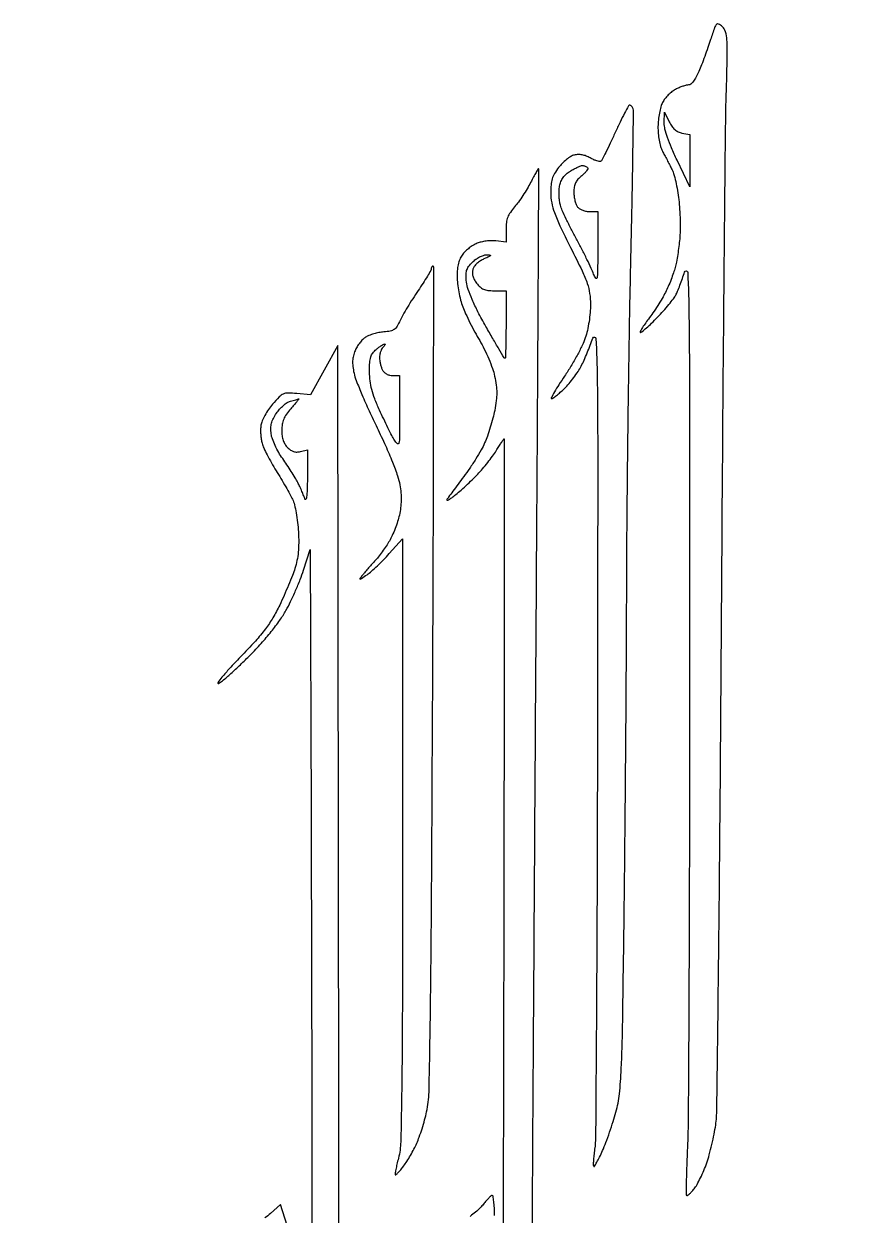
# Model space of a CAD drawing. Extents: x 5.4 to 30.2, y 4.6 to 61.7.
# Drawn here: x 5.35 to 30.17, y 26.66 to 61.7 of the extents above; entities that cross this region are included whole.
import ezdxf

# ---------------------------------------------------------------- set-up
doc = ezdxf.new("R2010")
doc.units = 0
doc.header["$MEASUREMENT"] = 0

msp = doc.modelspace()

# ---------------------------------------------------------------- linework, layer by layer
for points in [[(20.282336, 21.324465, 0.000304), (20.32426, 27.3681, -0.000021), (20.353613, 31.975002, -0.000013), (20.388922, 37.457972, -0.000013), (20.424381, 42.920854, -0.000022), (20.454164, 47.4606, 0.000168), (20.478073, 51.274309, 0.000279), (20.495357, 54.489762, 0.000006), (20.509364, 57.4044, 0.136424), (20.502198, 57.430662, 0.563663), (20.489156, 57.430749, 0.004756), (20.426, 57.32573, 0.010039), (20.352056, 57.194109, 0.005687), (20.267545, 57.031935, -0.016493), (20.165937, 56.846826, -0.011469), (20.039668, 56.644491, -0.011582), (19.909389, 56.455699, -0.023341), (19.796557, 56.314405, 0.029695), (19.670205, 56.151991, 0.059056), (19.594494, 56.007906, 0.05998), (19.555246, 55.851605, 0.031561), (19.5426, 55.651469), (19.5426, 55.277775), (19.244602, 55.312565, 0.036789), (19.111924, 55.31823, 0.024107), (18.959302, 55.306136, 0.024259), (18.810953, 55.279786, 0.042125), (18.691834, 55.241826, 0.038817), (18.582155, 55.186072, 0.024348), (18.463043, 55.105181, 0.024393), (18.352886, 55.013513, 0.040388), (18.270733, 54.92484, 0.056971), (18.194582, 54.801383, 0.048435), (18.143189, 54.657057, 0.040008), (18.113821, 54.481036, 0.02134), (18.1044, 54.260398, 0.028754), (18.116181, 54.055713, 0.017049), (18.152501, 53.813888, 0.017032), (18.205374, 53.574333, 0.027964), (18.268147, 53.376468, 0.017844), (18.354468, 53.171619, 0.007828), (18.482614, 52.906434, 0.007735), (18.627511, 52.628974, 0.010269), (18.768306, 52.381511, -0.020008), (18.904757, 52.130432, -0.014663), (19.036505, 51.841999, -0.014864), (19.145266, 51.561107, -0.031561), (19.208915, 51.336889, -0.019709), (19.255571, 51.07159, -0.033524), (19.270791, 50.846944, -0.032176), (19.256058, 50.616001, -0.016557), (19.209542, 50.329844, -0.015816), (19.156006, 50.096888, -0.010295), (19.080208, 49.831398, -0.010355), (18.995464, 49.575163, -0.019363), (18.914694, 49.372255, -0.024327), (18.811793, 49.167758, -0.010284), (18.65497, 48.903394, -0.010147), (18.475592, 48.627366, -0.013059), (18.29913, 48.381585, 0.00173), (18.131358, 48.158744, 0.002202), (17.978219, 47.951975, 0.001717), (17.851196, 47.777627, 0.018339), (17.802474, 47.704785, 0.602228), (17.811382, 47.689625, 0.118526), (17.851446, 47.701169, 0.028305), (17.944403, 47.761154, 0.009969), (18.070813, 47.857172, 0.013779), (18.225377, 47.986594, 0.007323), (18.409849, 48.154796, 0.007283), (18.593495, 48.332342, 0.011223), (18.746537, 48.491672, 0.011923), (18.889079, 48.654526, 0.008607), (19.040461, 48.842524, 0.008701), (19.178245, 49.02631, 0.018627), (19.276677, 49.17375, -0.003049), (19.352509, 49.295377, -0.004931), (19.418669, 49.397812, -0.001144), (19.477412, 49.486385, -0.250548), (19.48605, 49.491013, -0.414628), (19.491916, 49.48515, -0.000001), (19.490061, 45.781969, -0.000176), (19.48657, 41.706129, -0.000106), (19.479692, 36.864463, -0.000119), (19.470213, 31.79444, -0.000141), (19.458766, 27.002605, -0.000122), (19.446977, 22.957957, -0.000897)], [(14.636264, 21.986296), (14.614882, 37.113398), (14.5935, 52.2405), (14.193872, 51.512455), (13.794245, 50.78441), (13.383627, 50.823865, 0.02118), (13.12763, 50.837559, 0.106705), (12.988071, 50.809048, 0.096686), (12.86607, 50.724342, 0.015797), (12.671196, 50.51072, 0.027226), (12.552784, 50.356085, 0.024053), (12.446509, 50.183124, 0.024792), (12.365956, 50.017763, 0.06459), (12.330125, 49.890638, 0.032415), (12.320281, 49.769246, 0.019577), (12.323606, 49.624925, 0.019573), (12.338217, 49.481219, 0.032245), (12.363059, 49.361698, 0.040603), (12.412713, 49.225908, 0.010602), (12.514388, 49.016988, 0.010703), (12.640779, 48.783156, 0.010761), (12.776844, 48.555371, -0.00521), (12.917918, 48.325047, -0.004685), (13.059327, 48.083576, -0.004699), (13.182096, 47.864612, -0.014735), (13.258803, 47.7144, -0.049175), (13.315646, 47.555927, -0.016036), (13.368491, 47.312839, -0.015713), (13.410539, 47.035692, -0.016433), (13.434337, 46.760556, -0.014424), (13.4423, 46.436554, -0.022689), (13.42849, 46.158583, -0.025699), (13.392024, 45.91128, -0.02959), (13.331422, 45.680644, -0.014151), (13.257125, 45.473525, -0.005452), (13.142796, 45.190262, -0.005392), (13.012059, 44.88556, -0.006623), (12.883196, 44.604088, -0.023427), (12.685667, 44.233251, -0.027955), (12.464604, 43.904634, -0.022008), (12.167748, 43.546473, -0.008261), (11.722077, 43.070571, 0.005862), (11.409659, 42.740154, 0.013301), (11.183203, 42.481477, 0.023821), (11.063085, 42.321769, 0.776493), (11.0826, 42.299665, 0.057461), (11.203021, 42.379902, 0.00686), (11.444927, 42.590478, 0.008109), (11.725979, 42.850321, 0.006578), (12.019053, 43.137694, 0.013028), (12.337973, 43.475935, 0.013557), (12.634507, 43.825971, 0.014425), (12.886311, 44.159358, 0.027039), (13.06685, 44.444799, 0.015092), (13.204693, 44.709752, 0.009179), (13.352254, 45.0305, 0.009195), (13.487018, 45.354259, 0.016026), (13.585083, 45.627999), (13.780472, 46.2339), (13.806286, 38.493, -0.000155), (13.816169, 35.225371, -0.000136), (13.824517, 31.808278, -0.000136), (13.830381, 28.720571, -0.000407), (13.8321, 26.6067, -0.00067), (13.828559, 23.96564, -0.008921)], [(13.10656, 26.35564), (12.910087, 26.975327), (12.611125, 26.712836, -0.037516), (12.448142, 26.590079, -0.011935)], [(19.2042, 26.655908, 0.011015), (19.199256, 26.88031, 0.018194), (19.184022, 27.06927, 0.012536), (19.162752, 27.218165, 0.366114), (19.13551, 27.2412, 0.176167), (19.098785, 27.227846, 0.020242), (19.032675, 27.167725, 0.022429), (18.957732, 27.086872, 0.016499), (18.881893, 26.991074, -0.039386), (18.785554, 26.8802, -0.018684), (18.645617, 26.752597, -0.018388), (18.488508, 26.629352, -0.024769)]]:
    msp.add_lwpolyline(points, format="xyb")
for points in [[(25.906531, 61.614958, 0.061437), (25.799897, 61.689429, 0.34464), (25.735882, 61.677987, 0.10003), (25.680325, 61.583329, 0.004718), (25.562815, 61.230995, -0.005881), (25.483924, 60.996275, -0.004164), (25.390097, 60.734638, -0.004203), (25.296269, 60.486168, -0.008871), (25.218467, 60.295387, -0.023681), (25.14048, 60.134889, -0.038378), (25.057842, 60.007756, -0.045799), (24.978703, 59.921887, -0.18575), (24.913505, 59.8968, 0.06196), (24.845377, 59.888325, 0.019093), (24.745893, 59.859102, 0.018778), (24.636084, 59.81759, 0.019568), (24.531231, 59.768468, 0.048266), (24.426599, 59.700854, 0.029802), (24.317321, 59.603108, 0.029733), (24.219949, 59.492537, 0.046361), (24.151516, 59.38575, 0.051147), (24.100546, 59.256278, 0.020726), (24.057002, 59.07147, 0.020249), (24.026243, 58.867195, 0.024259), (24.014494, 58.673081, 0.02443), (24.021896, 58.472632, 0.023439), (24.048791, 58.271038, 0.024688), (24.090878, 58.090363, 0.051137), (24.14461, 57.955999, -0.000019), (24.206442, 57.837971, -0.000011), (24.280657, 57.696284, -0.000011), (24.35502, 57.5543, -0.000018), (24.417346, 57.435283, -0.049642), (24.475067, 57.292084, -0.014185), (24.535689, 57.060091, -0.014132), (24.589553, 56.792951, -0.014559), (24.627629, 56.525833, -0.013193), (24.652223, 56.240847, -0.009289), (24.66545, 55.919405, -0.009382), (24.666616, 55.611211, -0.019383), (24.653678, 55.3707, -0.009225), (24.629279, 55.151692, -0.007062), (24.594816, 54.913219, -0.007146), (24.556199, 54.690831, -0.016726), (24.519421, 54.526117, -0.020136), (24.472029, 54.369249, -0.009914), (24.399872, 54.173694, -0.00982), (24.316816, 53.973324, -0.014109), (24.234855, 53.79959, -0.015865), (24.137692, 53.622052, -0.008467), (24.007004, 53.408613, -0.008421), (23.866054, 53.194967, -0.012986), (23.736388, 53.015624, 0.009911), (23.62553, 52.864263, 0.018616), (23.54308, 52.737062, 0.017046), (23.489568, 52.639984, 0.55952), (23.501099, 52.6212, 0.178162), (23.541936, 52.636228, 0.005926), (23.674329, 52.751669, 0.010598), (23.828304, 52.895154, 0.007106), (23.998446, 53.06535, 0.00998), (24.171684, 53.250909, 0.010328), (24.335361, 53.441159, 0.010092), (24.470188, 53.611474, 0.043096), (24.53936, 53.721, 0.021417), (24.591367, 53.833115, 0.006522), (24.66053, 54.007054, 0.006517), (24.733008, 54.204146, 0.00707), (24.798304, 54.3978, -0.837116), (24.891153, 54.385264, -0.007602), (24.926874, 53.084517, -0.002941), (24.943959, 50.402412, -0.000181), (24.94497, 42.4269, -0.000456), (24.939389, 37.563947, -0.00065), (24.924877, 33.246214, -0.000354), (24.905261, 29.593627, -0.009804), (24.880685, 28.6371, 0.002485), (24.859626, 28.115157, 0.003961), (24.847376, 27.668694, 0.000948), (24.840508, 27.278796, 0.175377), (24.853449, 27.2412, 0.391267), (24.877173, 27.237708, 0.029385), (24.933392, 27.281205, 0.02841), (25.00233, 27.348597, 0.01642), (25.077687, 27.436787, 0.040734), (25.163172, 27.563682, 0.014273), (25.265347, 27.758576, 0.014064), (25.366019, 27.98031, 0.015983), (25.449552, 28.198187, 0.016495), (25.52507, 28.44132, 0.009189), (25.601749, 28.741877, 0.009158), (25.668233, 29.04912, 0.014647), (25.712457, 29.3139, 0.030899), (25.74764, 29.785778, 0.000223), (25.795979, 33.748717, 0.000834), (25.842376, 38.350032, 0.000498), (25.88297, 43.8228, -0.000268), (25.920999, 49.289337, -0.00037), (25.961413, 54.198197, -0.000232), (26.000379, 58.327556, -0.004537), (26.024537, 59.6007, 0.001564), (26.053991, 60.78248, 0.02008), (26.045869, 61.224737, 0.059216), (26.003317, 61.46288, 0.136675)], [(23.183707, 59.3046, 0.273324), (23.149034, 59.284116, 0.004038), (23.031926, 59.067435, 0.009683), (22.900131, 58.806722, 0.006083), (22.755742, 58.497231, -0.004364), (22.611384, 58.185008, -0.006565), (22.479587, 57.915571, -0.002988), (22.363392, 57.689098, -0.135114), (22.327874, 57.650867, -0.191142), (22.288973, 57.643955, -0.029166), (22.211376, 57.664614, -0.029126), (22.118281, 57.701446, -0.021514), (22.019885, 57.752422, 0.03962), (21.90086, 57.808723, 0.046224), (21.780368, 57.842102, 0.049049), (21.662416, 57.85154, 0.056995), (21.5509, 57.836729, 0.076261), (21.448349, 57.793597, 0.03045), (21.323177, 57.705881, 0.029261), (21.197356, 57.593139, 0.032608), (21.090354, 57.470268, 0.030267), (20.970756, 57.291939, 0.057739), (20.901286, 57.134216, 0.053998), (20.867062, 56.957839, 0.023382), (20.858203, 56.718577, 0.04636), (20.887287, 56.435556, 0.038981), (20.968588, 56.145161, 0.023317), (21.130617, 55.75927, 0.005208), (21.444357, 55.117286, -0.004688), (21.781243, 54.429756, -0.02783), (21.933551, 54.059845, -0.04792), (22.004263, 53.76986, -0.034494), (22.029063, 53.437385, -0.024198), (22.018999, 53.202906, -0.016042), (21.985845, 52.935519, -0.01613), (21.93626, 52.674457, -0.027219), (21.875905, 52.460037, -0.030435), (21.785044, 52.238777, -0.011609), (21.632969, 51.942137, -0.011447), (21.452433, 51.626705, -0.013771), (21.267971, 51.339087, 0.00671), (21.099558, 51.084477, 0.012028), (20.969188, 50.870358, 0.006954), (20.872508, 50.697091, 0.56787), (20.885448, 50.6754, 0.158164), (20.926566, 50.688741, 0.010819), (21.025459, 50.763778, 0.014607), (21.140909, 50.861009, 0.010407), (21.264632, 50.976262, 0.023832), (21.396575, 51.117224, 0.015118), (21.53709, 51.292965, 0.015182), (21.664873, 51.474293, 0.026997), (21.757126, 51.631912, 0.014164), (21.838219, 51.800984, 0.007069), (21.93169, 52.019163, 0.007012), (22.022175, 52.247965, 0.010259), (22.094822, 52.452, -0.829503), (22.190456, 52.438943, -0.009514), (22.226996, 51.265589, -0.003187), (22.241367, 48.758319, -0.00018), (22.233591, 40.9887, -0.000517), (22.222569, 36.383052, -0.000814), (22.202587, 32.428975, -0.000187), (22.178119, 28.960676, -0.034065), (22.150825, 28.600009, 0.008952), (22.12818, 28.420852, 0.013366), (22.115392, 28.263507, 0.008313), (22.110476, 28.133322, 0.204406), (22.123645, 28.100555, 0.48301), (22.14744, 28.103292, 0.010266), (22.21642, 28.219469, 0.015663), (22.296541, 28.371892, 0.008932), (22.3842, 28.560646, 0.013605), (22.48138, 28.797266, 0.006907), (22.591348, 29.09977, 0.006855), (22.696298, 29.415251, 0.010173), (22.778776, 29.6946, 0.039703), (22.879726, 30.227005, 0.016163), (22.935528, 30.962748, 0.006837), (22.972787, 32.216688, 0.000718), (23.015623, 35.1513, 0.000824), (23.041061, 37.361017, 0.000468), (23.064941, 40.035628, 0.000467), (23.083962, 42.730327, 0.000771), (23.094398, 45.0072, -0.001439), (23.107755, 47.263434, -0.000913), (23.135681, 49.891792, -0.000917), (23.172542, 52.471979, -0.001698), (23.213433, 54.567, 0.000776), (23.250665, 56.309782, 0.00125), (23.276367, 57.794622, 0.000187), (23.29539, 59.112378, 0.08389), (23.282026, 59.19885, 0.050317), (23.263901, 59.2393, 0.056858), (23.238654, 59.273536, 0.065112), (23.210473, 59.296878, 0.141359)], [(24.345972, 58.812423, 0.040382), (24.421804, 58.686521, 0.057554), (24.509527, 58.590026, 0.063559), (24.609394, 58.523009, 0.066775), (24.721261, 58.484598), (24.957, 58.43745), (24.957, 57.671615), (24.957, 56.905781), (24.5763, 57.687971, -0.010975), (24.410883, 58.047696, -0.019628), (24.293279, 58.351077, -0.023626), (24.22104, 58.599193, -0.063446), (24.201011, 58.78163), (24.206421, 59.0931)], [(21.79155, 57.527684, -0.054589), (21.830933, 57.523509, -0.038817), (21.873478, 57.510707, -0.039325), (21.912656, 57.491855, -0.064665), (21.941754, 57.469446, -0.303163), (21.948724, 57.434466, -0.056343), (21.915377, 57.374085, -0.043713), (21.853878, 57.301738, -0.026446), (21.769734, 57.227038, 0.041882), (21.659604, 57.123022, 0.07142), (21.589567, 57.017883, 0.070843), (21.551597, 56.896674, 0.040556), (21.53916, 56.743598, 0.033042), (21.547402, 56.619009, 0.029997), (21.572024, 56.492416, 0.031283), (21.608023, 56.381797, 0.079054), (21.651039, 56.309206, 0.085407), (21.711455, 56.257521, 0.043691), (21.801564, 56.213999, 0.041728), (21.904944, 56.18436, 0.048989), (22.006359, 56.1744), (22.2498, 56.1744), (22.243839, 55.09575, -0.001525), (22.237971, 54.411624, -0.036982), (22.221678, 54.221655, -0.677013), (22.183956, 54.213178, -0.062486), (22.121364, 54.33436, 0.020739), (22.051661, 54.502289, 0.005271), (21.92452, 54.768582, 0.005365), (21.772715, 55.069874, 0.005407), (21.61487, 55.367049, -0.006958), (21.459725, 55.661339, -0.007394), (21.316026, 55.95398, -0.00709), (21.199725, 56.209259, -0.033514), (21.145162, 56.360468, -0.036005), (21.118443, 56.487494, -0.022024), (21.104475, 56.640059, -0.022028), (21.103983, 56.79318, -0.036168), (21.118609, 56.921896, -0.049807), (21.158498, 57.058058, -0.058915), (21.223037, 57.17558, -0.057333), (21.314847, 57.277259, -0.043588), (21.435841, 57.36635, -0.014012), (21.543658, 57.428019, -0.016433), (21.649255, 57.480162, -0.015484), (21.740566, 57.518213, -0.090351)], [(18.967705, 54.902089, -0.015474), (19.072843, 54.897038, -0.558891), (19.081953, 54.879219, -0.150166), (19.051939, 54.852575, -0.004375), (18.895025, 54.782668, 0.045024), (18.788527, 54.724439, 0.039561), (18.689124, 54.64578, 0.041607), (18.610648, 54.559683, 0.087378), (18.568847, 54.479713, 0.073255), (18.553191, 54.383362, 0.068205), (18.565298, 54.284092, 0.059372), (18.606296, 54.180295, 0.037389), (18.676671, 54.070383, 0.046303), (18.777572, 53.959165, 0.083902), (18.880462, 53.892626, 0.073334), (19.009003, 53.8584, 0.028463), (19.193308, 53.8479), (19.542819, 53.8479), (19.542709, 52.85385, -0.002962), (19.54041, 52.472684, -0.004937), (19.533404, 52.151802, -0.000979), (19.523987, 51.872154, -0.403819), (19.511185, 51.8598, -0.263042), (19.492362, 51.870439, -0.000695), (19.3334, 52.135301, -0.00388), (19.155419, 52.438098, -0.002378), (18.950073, 52.797676, -0.009209), (18.718272, 53.22635, -0.016192), (18.544895, 53.589983, -0.019159), (18.427969, 53.887715, -0.055973), (18.37901, 54.102544, -0.023962), (18.365793, 54.30773, -0.077549), (18.384571, 54.44256, -0.087419), (18.442005, 54.556314, -0.035876), (18.555577, 54.687468, -0.040225), (18.653303, 54.770619, -0.036132), (18.766536, 54.84041, -0.037996), (18.87776, 54.887981, -0.08653)], [(17.394229, 54.567, 0.1444), (17.374693, 54.561238, 0.099432), (17.358049, 54.545038, 0.083732), (17.346832, 54.520815, 0.066745), (17.343, 54.492236, -0.132082), (17.329803, 54.443152, -0.004677), (17.22908, 54.273058, -0.00837), (17.103781, 54.073529, -0.00573), (16.955186, 53.851086, 0.007618), (16.796376, 53.611397, 0.006949), (16.639893, 53.359585, 0.006968), (16.506339, 53.130696, 0.022335), (16.426436, 52.97324, -0.028997), (16.336012, 52.800779, -0.104196), (16.251893, 52.710216, -0.104758), (16.138641, 52.661548, -0.02948), (15.9471, 52.634913, 0.027972), (15.803068, 52.615326, 0.022099), (15.650114, 52.57866, 0.022599), (15.510825, 52.531779, 0.050406), (15.411284, 52.481142, 0.0554), (15.327448, 52.41307, 0.028886), (15.238539, 52.311773, 0.028332), (15.158323, 52.196007, 0.0384), (15.10044, 52.082769, 0.03942), (15.05111, 51.932392, 0.047959), (15.03009, 51.785717, 0.042176), (15.036235, 51.623269, 0.022008), (15.069758, 51.42333, 0.040662), (15.135857, 51.202964, 0.006735), (15.302932, 50.792029, 0.007356), (15.513542, 50.313158, 0.006448), (15.747346, 49.81903, -0.007847), (15.994666, 49.292532, -0.010642), (16.20029, 48.809117, -0.011283), (16.352771, 48.401948, -0.04215), (16.420747, 48.1374, -0.02176), (16.449542, 47.905891, -0.024755), (16.456408, 47.682541, -0.02536), (16.441239, 47.464552, -0.02532), (16.404074, 47.2491, -0.022125), (16.353297, 47.0625, -0.014237), (16.278845, 46.850951, -0.014312), (16.194003, 46.647732, -0.025968), (16.111493, 46.4877, -0.01591), (16.018691, 46.339606, -0.010282), (15.902402, 46.173985, -0.010337), (15.781939, 46.016637, -0.019172), (15.676822, 45.894935, 0.004934), (15.57666, 45.785434, 0.004066), (15.471936, 45.666724, 0.004107), (15.377577, 45.556172, 0.010921), (15.3126, 45.475241, 0.010443), (15.244214, 45.382184, 0.662439), (15.252188, 45.369389, 0.111592), (15.290626, 45.384692, 0.002554), (15.453256, 45.497451, 0.026829), (15.58248, 45.598782, 0.009541), (15.75622, 45.7567, 0.009437), (15.940702, 45.937632, 0.010983), (16.108906, 46.116645), (16.497, 46.5483), (16.497, 37.674587, -0.000451), (16.492658, 32.864474, -0.002761), (16.474462, 30.381134, -0.003042), (16.444947, 28.822376, -0.057259), (16.377036, 28.338401, 0.0064), (16.332992, 28.159199, 0.010023), (16.30019, 28.003901, 0.00454), (16.276428, 27.872595, 0.243485), (16.283893, 27.849107, 0.409781), (16.302581, 27.848966, 0.01076), (16.366727, 27.913933, 0.016639), (16.442886, 28.000027, 0.009841), (16.528218, 28.107451, 0.020836), (16.623761, 28.24417, 0.010888), (16.73175, 28.421697, 0.01081), (16.834774, 28.6089, 0.016254), (16.915658, 28.776781, 0.019033), (16.989433, 28.962345, 0.008943), (17.07126, 29.207244, 0.008847), (17.147957, 29.467215, 0.012301), (17.206736, 29.702723, 0.049572), (17.277213, 30.282707, 0.001924), (17.316092, 32.440984, 0.002003), (17.350597, 35.838089, 0.000329), (17.386669, 42.40575, 0.000395), (17.405531, 47.068993, 0.000658), (17.413141, 50.994633, 0.000017), (17.415224, 54.545994, 0.414375)], [(15.973392, 52.2828, -0.395948), (15.983066, 52.273715, -0.13419), (15.978776, 52.252978, -0.055532), (15.957289, 52.220309, -0.023176), (15.92172, 52.18128, 0.077122), (15.882776, 52.128031, 0.038241), (15.850021, 52.05079, 0.036792), (15.827683, 51.963696, 0.044411), (15.8202, 51.879618, 0.035831), (15.826555, 51.791057, 0.02325), (15.845926, 51.690199, 0.023378), (15.874198, 51.592977, 0.040436), (15.907777, 51.515838, 0.082326), (15.957281, 51.45148, 0.061569), (16.029818, 51.39883, 0.059706), (16.115541, 51.364033, 0.066681), (16.203877, 51.3522), (16.4124, 51.3522), (16.412084, 50.27355, -0.001453), (16.409757, 49.54638, -0.043696), (16.392688, 49.364241, -0.580913), (16.345592, 49.347715, -0.080337), (16.261322, 49.4487, -0.014878), (16.184749, 49.587105, -0.003862), (16.069939, 49.814331, -0.003924), (15.943059, 50.075467, -0.003996), (15.821069, 50.337, -0.014264), (15.679838, 50.671112, -0.029258), (15.592376, 50.94145, -0.033878), (15.544891, 51.192861, -0.02793), (15.527681, 51.465261, -0.014191), (15.533448, 51.738198, -0.060367), (15.561023, 51.898748, -0.090759), (15.619711, 52.013796, -0.059298), (15.723822, 52.120911, -0.011305), (15.803954, 52.182914, -0.015125), (15.879519, 52.235245, -0.012273), (15.944066, 52.274899, -0.132353)], [(13.439014, 50.666967, -0.72322), (13.442926, 50.661165, -0.004023), (13.383012, 50.585079, -0.007372), (13.304986, 50.490505, -0.003991), (13.206364, 50.376356, 0.028179), (13.079498, 50.214298, 0.053925), (13.000358, 50.069469, 0.058501), (12.9579, 49.919266, 0.039675), (12.9438, 49.741856, 0.033724), (12.954428, 49.584463, 0.04758), (12.986448, 49.447667, 0.053097), (13.039852, 49.331563, 0.062127), (13.114288, 49.235912, 0.046614), (13.204403, 49.161197, 0.074931), (13.294117, 49.117916, 0.078921), (13.389151, 49.104291, 0.057761), (13.494988, 49.118183), (13.7052, 49.170943), (13.697928, 48.336921, -0.005568), (13.691127, 47.994369, -0.020978), (13.675482, 47.780263, -0.105838), (13.652345, 47.711771, -0.65147), (13.626155, 47.714948, 0.018769), (13.591151, 47.816206, 0.008129), (13.537384, 47.948277, 0.008031), (13.475588, 48.087052, 0.010563), (13.414534, 48.211491, 0.016027), (13.337604, 48.34925, 0.006338), (13.223452, 48.533765, 0.006265), (13.095041, 48.730088, 0.007805), (12.970632, 48.909089, -0.025747), (12.853937, 49.090547, -0.021542), (12.748813, 49.293986, -0.022088), (12.668836, 49.488718, -0.053893), (12.632343, 49.639246, -0.037441), (12.623034, 49.807344, -0.058234), (12.642673, 49.951001, -0.055505), (12.695891, 50.091069, -0.030616), (12.78942, 50.24881, -0.035214), (12.880931, 50.365077, -0.031097), (12.991517, 50.472611, -0.032408), (13.10377, 50.556967, -0.077195), (13.198551, 50.599927, 0.000043), (13.281381, 50.622991, 0.000059), (13.356038, 50.643796, 0.000039), (13.41876, 50.661287, 0.000683)]]:
    msp.add_lwpolyline(points, format="xyb", close=True)

doc.saveas('drawing.dxf')
